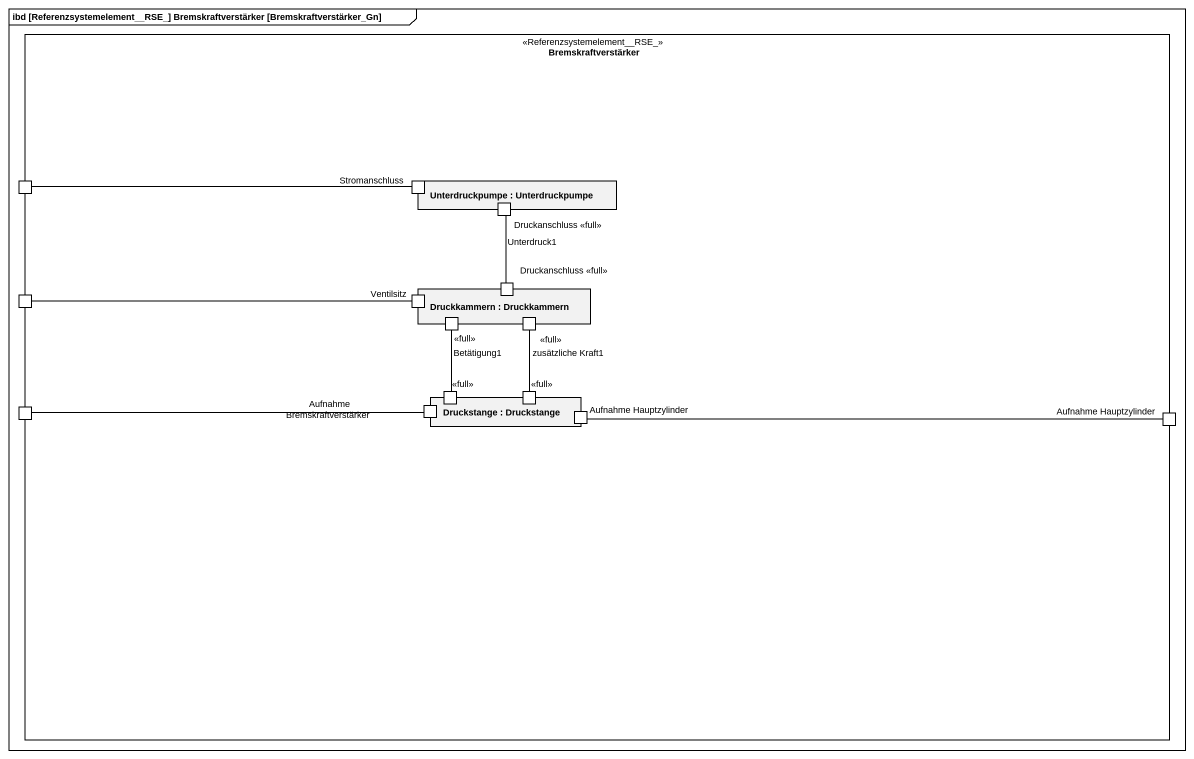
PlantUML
@startuml
mainframe ibd [Referenzsystemelement__RSE_] Bremskraftverstärker [Bremskraftverstärker_Gn]
rectangle Bremskraftverstärker <<Referenzsystemelement__RSE_>> {
  port " " as port1
  rectangle "Unterdruckpumpe : Unterdruckpumpe" as Unterdruckpumpe {
    port Stromanschluss
    port "Druckanschluss <<full>>" as Druckanschluss_full
  }
  port " " as port2
  rectangle "Druckkammern : Druckkammern" as Druckkammern {
    port Ventilsitz
    port "<<full>>" as full
    port "Druckanschluss <<full>>" as Druckanschluss_full_2
    port "<<full>>" as full_2
  }
  rectangle "Druckstange : Druckstange" as Druckstange {
    port "<<full>>" as full_3
    port "<<full>>" as full_4
    port "Aufnahme Bremskraftverstärker" as Aufnahme
    port "Aufnahme Hauptzylinder" as Aufnahme_Hauptzylinder
  }
  port " " as port3
  port "Aufnahme Hauptzylinder" as Aufnahme_Hauptzylinder_2
}
Stromanschluss -left- port1
Druckanschluss_full -- Druckanschluss_full_2 : Unterdruck1
Ventilsitz -left- port2
full_3 -up- full : Betätigung1
full_4 -up- full_2 : zusätzliche Kraft1
Aufnahme -left- port3
Aufnahme_Hauptzylinder -right- Aufnahme_Hauptzylinder_2
@enduml
